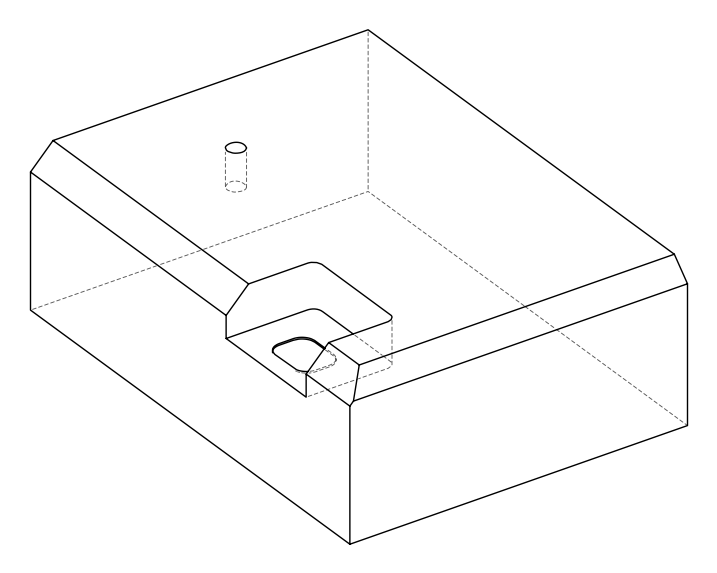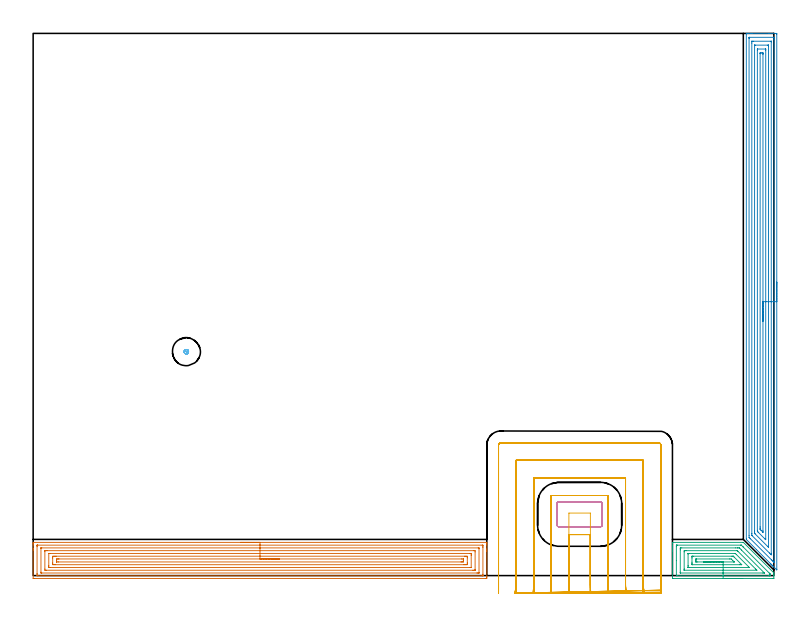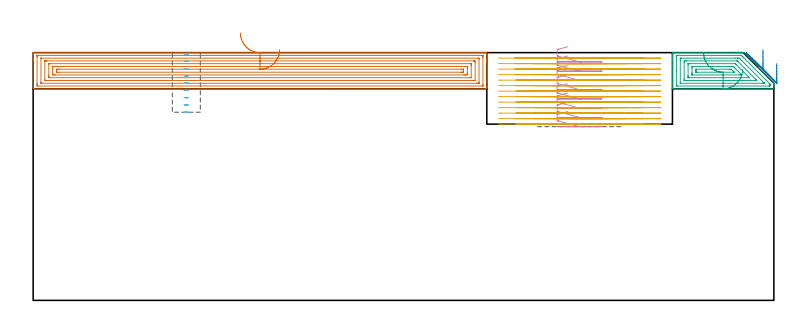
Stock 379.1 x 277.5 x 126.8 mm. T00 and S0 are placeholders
(PLAN: 6 operations, 2 tool changes, 63.8 min)
(1 AREA_MILL | FG_CHAMFER_SURFACE | UGT0205_001 | 13.3 min | 41054 mm3)
(2 AREA_MILL_1 | FG_CHAMFER_SURFACE_1 | UGT0205_001 | 13.08 min | 33714 mm3)
(3 AREA_MILL_2 | FG_CHAMFER_SURFACE_2 | UGT0205_001 | 2.84 min | 8634 mm3)
(4 MILL_RECTANGULAR_POCKET | POCKET_RECTANGULAR_STRAIGHT | UGT0201_104 | Follow Part, ap 5, ae 75% | 2.11 min | 49511 mm3)
(5 MILL_SLOT | SLOT_PARTIAL_RECTANGULAR | NXT0201_011 | Follow Part, ap 3, ae 75% | 32.08 min | 206057 mm3)
(6 MILL_BLIND_HOLE_FROM_SOLID_MATERIAL | STEP1POCKET | NXT0201_011 | Spiral | 0.4 min | 4883 mm3)
(TOOL UGT0205_001 | Chamfer Mill 20 x 3 x 45 deg. | D20 FL50 Z2)
(TOOL UGT0201_104 | End Mill 20 mm | D20 FL22 Z2)
(TOOL NXT0201_011 | ENDMILL 12mm [2P460-1200-NA 1630] | D12 FL38 Z6)
(OP 1 AREA_MILL)
G17 G21 G94 G90
T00 M6
G54
G17 G0 G90 X106.1 Y17. S1061 M3
G43 Z136.8 H0
G94 G1 X106.138 Z135.928 F250.
X106.252 Z135.063
X106.441 Z134.212
X106.703 Z133.38
X107.037 Z132.574
X107.44 Z131.8
X107.908 Z131.064
X108.44 Z130.372
X109.029 Z129.729
X109.672 Z129.139
X110.364 Z128.608
X111.1 Z128.14
X111.874 Z127.737
X112.68 Z127.403
X113.512 Z127.141
X114.364 Z126.952
X115.228 Z126.838
X116.1 Z126.8
X232.048
X232.19 Y16.994 Z126.793
X232.2 Y16.699 Z126.498
Y16.277 Z126.076
Y15.677 Z125.472
Y13.615 Z123.413
Y13.035 Z122.829
Y12.444 Z122.24
Y-0.468 Z109.329
X232.195 Y-1.058 Z108.739
X232.19 Y-1.491 Z108.306
X232.045 Y-1.495 Z108.303
X231.602 Y-1.5 Z108.3
X0.598
X0.149 Y-1.495 Z108.303
X0.01 Y-1.492 Z108.306
X0. Y-1.348 Z108.449
Y13.035 Z122.829
Y13.615 Z123.413
Y13.915 Z123.712
Y15.677 Z125.472
Y16.277 Z126.076
Y16.558 Z126.357
Y16.7 Z126.499
X0.01 Y16.994 Z126.793
X0.152 Y17. Z126.8
X116.1
Y15.586 Z125.386
X229.818 Y15.585 Z125.385
X229.912 Y15.584 Z125.384
X230.174 Y15.579 Z125.379
X230.19 Y15.494 Z125.294
X230.197 Y15.304 Z125.104
X230.199 Y14.796 Z124.596
X230.2 Y14.419 Z124.219
X230.199 Y0.704 Z110.504
X230.198 Y0.329 Z110.129
X230.19 Y-0.049 Z109.751
X230.184 Y-0.08 Z109.72
X230.167 Y-0.081 Z109.719
X230.118 Y-0.084 Z109.716
X230.018 Y-0.085 Z109.715
X229.818 Y-0.086 Z109.714
X2.382 Y-0.085 Z109.715
X2.288 Y-0.084 Z109.716
X2.026 Y-0.079 Z109.721
X2.01 Y0.006 Z109.806
X2.003 Y0.196 Z109.996
X2.001 Y0.704 Z110.504
X2. Y1.081 Z110.881
X2.001 Y14.796 Z124.596
X2.002 Y15.171 Z124.971
X2.01 Y15.549 Z125.349
X2.016 Y15.58 Z125.38
X2.033 Y15.581 Z125.381
X2.082 Y15.584 Z125.384
X2.182 Y15.585 Z125.385
X2.382 Y15.586 Z125.386
X116.1
Y14.172 Z123.972
X227.776 Y14.171 Z123.971
X228.035 Y14.17 Z123.97
X228.121 Y14.168 Z123.968
X228.181 Y14.165 Z123.965
X228.19 Y14.078 Z123.878
X228.196 Y13.915 Z123.715
X228.2 Y13.753 Z123.553
Y1.584 Z111.384
X228.199 Y1.423 Z111.223
X228.193 Y1.367 Z111.167
X228.187 Y1.335 Z111.135
X228.163 Y1.333 Z111.133
X228.035 Y1.331 Z111.131
X227.402 Y1.329 Z111.129
X227.143 Y1.328 Z111.128
X4.424 Y1.329 Z111.129
X4.165 Y1.33 Z111.13
X4.079 Y1.332 Z111.132
X4.019 Y1.335 Z111.135
X4.01 Y1.421 Z111.221
X4.004 Y1.584 Z111.384
X4. Y1.747 Z111.547
Y13.915 Z123.715
X4.001 Y14.077 Z123.877
X4.007 Y14.133 Z123.933
X4.013 Y14.165 Z123.965
X4.037 Y14.167 Z123.967
X4.165 Y14.17 Z123.97
X4.424 Y14.171 Z123.971
X116.1 Y14.172 Z123.972
Y12.757 Z122.557
X225.359
X225.641 Y12.756 Z122.556
X226.085 Y12.752 Z122.552
X226.184 Y12.75 Z122.55
X226.2 Y12.154 Z121.954
X226.199 Y2.931 Z112.731
X226.197 Y2.827 Z112.627
X226.194 Y2.775 Z112.575
X226.191 Y2.754 Z112.554
X226.171 Y2.75 Z112.55
X225.966 Y2.746 Z112.546
X225.359 Y2.743 Z112.543
X225.078
X6.841
X6.559 Y2.744 Z112.544
X6.115 Y2.748 Z112.548
X6.016 Y2.749 Z112.549
X6. Y3.346 Z113.146
X6.001 Y12.569 Z122.369
X6.003 Y12.673 Z122.473
X6.006 Y12.724 Z122.524
X6.009 Y12.746 Z122.546
X6.028 Y12.75 Z122.55
X6.234 Y12.754 Z122.554
X6.841 Y12.757 Z122.557
X7.122
X116.1
Y11.343 Z121.143
X223.646
X223.788 Y11.341 Z121.141
X224.071 Y11.336 Z121.136
X224.191 Y11.33 Z121.13
X224.194 Y11.314 Z121.114
X224.197 Y11.273 Z121.073
X224.2 Y10.656 Z120.456
Y10.392 Z120.192
Y4.227 Z114.027
X224.198 Y4.188 Z113.988
X224.195 Y4.17 Z113.97
X224.193 Y4.166 Z113.966
X224.141 Y4.163 Z113.963
X223.858 Y4.158 Z113.958
X223.717 Y4.157 Z113.957
X223.646
X8.554
X8.412 Y4.159 Z113.959
X8.129 Y4.164 Z113.964
X8.009 Y4.17 Z113.97
X8.006 Y4.186 Z113.986
X8.003 Y4.227 Z114.027
X8. Y4.844 Z114.644
Y5.108 Z114.908
Y11.273 Z121.073
X8.002 Y11.312 Z121.112
X8.005 Y11.33 Z121.13
X8.007 Y11.334 Z121.134
X8.059 Y11.337 Z121.137
X8.341 Y11.342 Z121.142
X8.483 Y11.343 Z121.143
X8.554
X116.1
Y9.929 Z119.729
X220.899
X221.37 Y9.927 Z119.727
X221.791 Y9.922 Z119.722
X222.19 Y9.908 Z119.708
X222.196 Y9.512 Z119.312
X222.2 Y9.108 Z118.908
Y6.466 Z116.266
X222.197 Y5.988 Z115.788
X222.193 Y5.592 Z115.392
X221.791 Y5.578 Z115.378
X221.32 Y5.573 Z115.373
X220.899 Y5.571 Z115.371
X220.43
X11.301
X10.83 Y5.573 Z115.373
X10.409 Y5.578 Z115.378
X10.007 Y5.591 Z115.391
X10.003 Y5.988 Z115.788
X10. Y6.392 Z116.192
Y9.034 Z118.834
X10.003 Y9.512 Z119.312
X10.007 Y9.908 Z119.708
X10.409 Y9.922 Z119.722
X10.88 Y9.927 Z119.727
X11.301 Y9.929 Z119.729
X11.77
X116.1
Y8.515 Z118.315
X219.233
X220.007 Y8.514 Z118.314
X220.128 Y8.512 Z118.312
X220.177 Y8.508 Z118.308
X220.191 Y8.504 Z118.304
X220.195 Y8.497 Z118.297
X220.198 Y8.485 Z118.285
X220.2 Y8.441 Z118.241
Y7.75 Z117.55
X220.199 Y7.56 Z117.36
X220.197 Y7.37 Z117.17
X220.19 Y6.996 Z116.796
X220.007 Y6.99 Z116.79
X219.888 Y6.987 Z116.787
X219.115 Y6.985 Z116.785
X218.998
X12.967
X12.193 Y6.986 Z116.786
X12.072 Y6.988 Z116.788
X12.023 Y6.992 Z116.792
X12.009 Y6.996 Z116.796
X12.005 Y7.003 Z116.803
X12.002 Y7.015 Z116.815
X12. Y7.059 Z116.859
Y7.75 Z117.55
X12.001 Y7.94 Z117.74
X12.003 Y8.13 Z117.93
X12.01 Y8.504 Z118.304
X12.193 Y8.51 Z118.31
X12.312 Y8.513 Z118.313
X13.085 Y8.515 Z118.315
X13.202
X116.1
X116.972 Z118.353
X117.836 Z118.467
X118.688 Z118.655
X119.52 Z118.918
X120.326 Z119.252
X121.1 Z119.654
X121.836 Z120.123
X122.528 Z120.654
X123.171 Z121.244
X123.76 Z121.887
X124.292 Z122.579
X124.76 Z123.315
X125.163 Z124.088
X125.497 Z124.894
X125.759 Z125.726
X125.948 Z126.578
X126.062 Z127.443
X126.1 Z128.315
G0 Z136.8
M5
M2
(OP 2 AREA_MILL_1)
G17 G21 G94 G90
T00 M6
G54
G17 G0 G90 X380.6 Y150.2 S1061 M3
G43 Z136.8 H0
Z121.2
G94 G1 Y150.162 Z120.328 F250.
Y150.048 Z119.464
Y149.859 Z118.612
Y149.597 Z117.78
Y149.263 Z116.974
Y148.86 Z116.2
Y148.392 Z115.464
Y147.86 Z114.772
Y147.271 Z114.129
Y146.628 Z113.54
Y145.936 Z113.008
Y145.2 Z112.54
Y144.426 Z112.137
Y143.62 Z111.803
Y142.788 Z111.541
Y141.936 Z111.352
Y141.072 Z111.238
Y140.2 Z111.2
Y3.071
X380.598 Y3.023 Z111.202
X380.592 Y2.909 Z111.206
X380.428 Y3.071 Z111.371
X379.088 Y4.411 Z112.71
X378.925 Y4.572 Z112.869
X378.77 Y4.729 Z113.028
X378.641 Y4.858 Z113.157
X378.488 Y5.01 Z113.307
X378.341 Y5.158 Z113.457
X378.194 Y5.305 Z113.603
X378.05 Y5.448 Z113.745
X377.912 Y5.587 Z113.885
X377.748 Y5.751 Z114.05
X377.613 Y5.885 Z114.183
X377.483 Y6.015 Z114.314
X370.175 Y13.325 Z121.624
X365.146 Y18.354 Z126.653
X365.005 Y18.494 Z126.791
X365. Y18.705 Z126.8
Y277.329
X365.002 Y277.49 Z126.788
X365.136 Y277.497 Z126.656
X365.278 Y277.5 Z126.522
X365.566 Z126.234
X366.237 Z125.558
X367.448 Z124.349
X367.987 Z123.807
X376.603 Z115.194
X380.238 Z111.559
X380.511 Y277.497 Z111.286
X380.592 Y277.49 Z111.206
X380.599 Y277.407 Z111.199
X380.6 Y276.882 Z111.2
Y140.2
X379.186 Z112.614
X379.185 Y7.273 Z112.615
X379.184 Y7.091 Z112.616
X379.181 Y6.877 Z112.619
X379.179 Y6.787 Z112.621
X379.127 Y6.835 Z112.673
X378.861 Y7.091 Z112.939
X378.488 Y7.462 Z113.312
X377.965 Y7.985 Z113.835
X367.112 Y18.838 Z124.688
X366.737 Y19.216 Z125.063
X366.547 Y19.41 Z125.253
X366.453 Y19.509 Z125.347
X366.421 Y19.555 Z125.379
X366.414 Y20.492 Z125.386
X366.415 Y274.914 Z125.385
X366.416 Y275.095 Z125.384
X366.42 Y275.451 Z125.38
X366.421 Y275.487 Z125.379
X366.478 Y275.491 Z125.322
X366.584 Y275.496 Z125.216
X366.716 Y275.499 Z125.084
X378.968 Z112.832
X379.129 Y275.493 Z112.671
X379.16 Y275.49 Z112.64
X379.179 Y275.482 Z112.621
X379.18 Y275.446 Z112.62
X379.184 Y275.278 Z112.616
X379.185 Y275.095 Z112.615
X379.186 Y274.383 Z112.614
Y140.2
X377.772 Z114.028
X377.771 Y11.397 Z114.029
X377.767 Y10.665 Z114.033
X377.766 Y10.657 Z114.034
X377.743 Y10.665 Z114.057
X377.613 Y10.79 Z114.187
X376.841 Y11.558 Z114.959
X367.987 Y20.414 Z123.813
X367.911 Y20.492 Z123.889
X367.835 Y20.578 Z123.965
X367.833 Y20.649 Z123.967
X367.829 Y21.385 Z123.971
Y21.547
Y272.577
X367.831 Y273.309 Z123.969
X367.833 Y273.466 Z123.967
X367.835 Y273.486 Z123.965
X367.848 Y273.49 Z123.952
X367.894 Y273.495 Z123.906
X367.987 Y273.498 Z123.813
X368.675 Y273.5 Z123.125
X377.675 Y273.499 Z114.125
X377.725 Y273.495 Z114.075
X377.757 Y273.49 Z114.043
X377.765 Y273.485 Z114.035
X377.766 Y273.47 Z114.034
X377.77 Y273.309 Z114.03
X377.771 Y273.147 Z114.029
X377.772 Y140.2 Z114.028
X376.357 Z115.443
Y14.627
X376.356 Y14.554 Z115.444
X376.354 Y14.512 Z115.446
X376.353 Y14.511 Z115.447
X376.341 Y14.519 Z115.459
X376.268 Y14.587 Z115.532
X376.003 Y14.847 Z115.797
X375.863 Y14.986 Z115.937
X369.464 Y21.385 Z122.336
X369.371 Y21.48 Z122.429
X369.296 Y21.559 Z122.504
X369.25 Y21.611 Z122.55
X369.248 Y21.638 Z122.552
X369.244 Y21.888 Z122.556
X369.243 Y22.278 Z122.557
Y22.783
Y271.302
X369.245 Y271.436 Z122.555
X369.248 Y271.478 Z122.552
X369.25 Y271.49 Z122.55
X369.258 Y271.493 Z122.542
X369.311 Y271.496 Z122.489
X369.737 Y271.5 Z122.063
X375.884 Z115.916
X376.285 Y271.495 Z115.515
X376.334 Y271.491 Z115.466
X376.351 Y271.488 Z115.449
X376.353 Y271.473 Z115.447
X376.356 Y271.415 Z115.444
X376.357 Y271.36 Z115.443
Y271.017
Y140.2
X374.943 Z116.857
X374.942 Y18.751 Z116.858
Y18.705
X374.93 Y18.38 Z116.87
X374.828 Y18.478 Z116.972
X374.594 Y18.705 Z117.206
X371.02 Y22.278 Z120.78
X370.861 Y22.441 Z120.939
X370.734 Y22.576 Z121.066
X370.664 Y22.654 Z121.136
X370.657 Y23.172 Z121.143
Y268.842
X370.66 Y269.266 Z121.14
X370.664 Y269.476 Z121.136
X370.667 Y269.49 Z121.133
X370.694 Y269.494 Z121.106
X370.751 Y269.498 Z121.049
X370.843 Y269.5 Z120.957
X374.838 Y269.499 Z116.962
X374.888 Y269.497 Z116.912
X374.924 Y269.492 Z116.876
X374.936 Y269.487 Z116.864
X374.938 Y269.47 Z116.862
X374.941 Y269.276 Z116.859
X374.943 Y268.887 Z116.857
Y140.2
X373.529 Z118.271
X373.528 Y22.875 Z118.272
X373.523 Y22.278 Z118.277
X373.522 Y22.242 Z118.278
X373.519 Y22.24 Z118.281
X373.473 Y22.278 Z118.327
X373.238 Y22.511 Z118.562
X372.576 Y23.172 Z119.224
X372.362 Y23.386 Z119.438
X372.197 Y23.556 Z119.603
X372.115 Y23.644 Z119.685
X372.078 Y23.687 Z119.722
X372.076 Y23.768 Z119.724
X372.073 Y24.065 Z119.727
X372.071 Y24.362 Z119.729
Y24.958
X372.072 Y267.055 Z119.728
X372.073 Y267.351 Z119.727
X372.076 Y267.451 Z119.724
X372.078 Y267.481 Z119.722
X372.092 Y267.49 Z119.708
X372.145 Y267.493 Z119.655
X372.362 Y267.497 Z119.438
X372.802 Y267.5 Z118.998
X373.238 Y267.498 Z118.562
X373.383 Y267.495 Z118.417
X373.498 Y267.49 Z118.302
X373.522 Y267.482 Z118.278
X373.524 Y267.437 Z118.276
X373.526 Y267.353 Z118.274
X373.528 Y267.055 Z118.272
X373.529 Y266.758 Z118.271
Y140.2
Y139.328 Z118.309
Y138.464 Z118.423
Y137.612 Z118.612
Y136.78 Z118.874
Y135.974 Z119.208
Y135.2 Z119.611
Y134.464 Z120.08
Y133.772 Z120.611
Y133.129 Z121.2
Y132.54 Z121.843
Y132.008 Z122.535
Y131.54 Z123.271
Y131.137 Z124.045
Y130.803 Z124.851
Y130.541 Z125.683
Y130.352 Z126.535
Y130.238 Z127.4
Y130.2 Z128.271
G0 Z136.8
M5
M2
(OP 3 AREA_MILL_2)
G17 G21 G94 G90
T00 M6
G54
G17 G0 G90 X363.15 Y-1.5 S1061 M3
G43 Z136.8 H0
Z118.3
G94 G1 X363.112 Z117.428 F250.
X362.998 Z116.563
X362.809 Z115.712
X362.547 Z114.88
X362.213 Z114.074
X361.81 Z113.3
X361.342 Z112.564
X360.81 Z111.872
X360.221 Z111.229
X359.578 Z110.639
X358.886 Z110.108
X358.15 Z109.64
X357.376 Z109.237
X356.57 Z108.903
X355.738 Z108.641
X354.886 Z108.452
X354.022 Z108.338
X353.15 Z108.3
X327.776
X327.327 Y-1.495 Z108.303
X327.21 Y-1.491 Z108.305
X327.2 Y-1.369 Z108.428
Y12.465 Z122.26
Y13.035 Z122.829
Y13.657 Z123.455
Y13.915 Z123.712
Y14.538 Z124.335
Y14.796 Z124.592
Y15.313 Z125.112
X327.201 Y16.742 Z126.541
X327.21 Y16.994 Z126.793
X327.331 Y17. Z126.8
X363.389
X363.503 Y16.998 Z126.796
X379.024 Y1.476 Z111.275
X379.09 Y1.4 Z111.195
X379.1 Y1.326 Z111.125
Y0.886 Z110.685
Y0.339 Z110.138
Y-0.177 Z109.618
Y-1.316 Z108.481
X379.098 Y-1.492 Z108.306
X378.969 Y-1.496 Z108.304
X378.746 Y-1.5 Z108.3
X353.15
Y-0.086 Z109.714
X329.556 Y-0.085 Z109.715
X329.463 Y-0.084 Z109.716
X329.212 Y-0.079 Z109.721
X329.207 Y0.001 Z109.801
X329.201 Y0.174 Z109.974
X329.2 Y7.662 Z117.462
Y14.796 Z124.596
X329.202 Y15.147 Z124.947
X329.21 Y15.501 Z125.301
X329.217 Y15.579 Z125.379
X329.258 Y15.582 Z125.382
X329.357 Y15.584 Z125.384
X329.556 Y15.586 Z125.386
X329.649
X362.099 Y15.585 Z125.385
X362.299 Y15.584 Z125.384
X362.398 Y15.581 Z125.381
X362.444 Y15.579 Z125.379
X362.498 Y15.542 Z125.342
X363.253 Y14.796 Z124.596
X363.389 Y14.662 Z124.462
X376.744 Y1.306 Z111.106
X377.041 Y1.001 Z110.801
X377.075 Y0.963 Z110.763
X377.09 Y0.914 Z110.714
X377.095 Y0.821 Z110.621
X377.098 Y0.704 Z110.504
Y0.353 Z110.153
X377.09 Y-0.001 Z109.799
X377.083 Y-0.079 Z109.721
X377.042 Y-0.082 Z109.718
X376.943 Y-0.084 Z109.716
X376.744 Y-0.086 Z109.714
X376.651
X353.15
Y1.328 Z111.128
X331.337 Y1.329 Z111.129
X331.251 Y1.33 Z111.13
X331.221 Y1.332 Z111.132
X331.211 Y1.334 Z111.134
X331.208 Y1.359 Z111.159
X331.203 Y1.449 Z111.249
X331.201 Y1.584 Z111.384
X331.2 Y1.72 Z111.52
Y13.17 Z122.97
X331.203 Y13.915 Z123.715
X331.205 Y14.046 Z123.846
X331.217 Y14.164 Z123.964
X331.337 Y14.166 Z123.966
X331.969 Y14.171 Z123.971
X359.569
X360.459
X360.718
X361.354 Y14.167 Z123.967
X361.409 Y14.165 Z123.965
X361.521 Y14.068 Z123.868
X361.608 Y13.991 Z123.791
X361.685 Y13.915 Z123.715
X362.498 Y13.103 Z122.903
X374.073 Y1.527 Z111.327
X374.205 Y1.384 Z111.184
X374.248 Y1.334 Z111.134
X374.228 Y1.332 Z111.132
X374.195 Y1.33 Z111.13
X374.073 Y1.329 Z111.129
X373.441 Y1.328 Z111.128
X353.15
Y2.743 Z112.543
X333.296
X333.253 Y2.744 Z112.544
X333.223 Y2.747 Z112.547
X333.212 Y2.749 Z112.549
X333.21 Y2.762 Z112.562
X333.204 Y2.929 Z112.729
X333.2 Y3.264 Z113.064
Y3.346 Z113.146
X333.201 Y12.154 Z121.954
X333.206 Y12.553 Z122.353
X333.21 Y12.747 Z122.547
X333.405 Y12.751 Z122.551
X334.008 Y12.756 Z122.556
X334.289 Y12.757 Z122.557
X360.26
X360.336 Y12.755 Z122.555
X360.373 Y12.753 Z122.553
X360.388 Y12.751 Z122.551
X360.425 Y12.716 Z122.516
X360.718 Y12.432 Z122.232
X369.805 Y3.346 Z113.146
X369.984 Y3.164 Z112.964
X370.328 Y2.812 Z112.612
X370.385 Y2.748 Z112.548
X370.371 Y2.746 Z112.546
X370.318 Y2.744 Z112.544
X370.23 Y2.743 Z112.543
X353.15
Y4.157 Z113.957
X335.718
X335.576 Y4.158 Z113.958
X335.293 Y4.162 Z113.962
X335.217 Y4.164 Z113.964
X335.209 Y4.17 Z113.97
X335.205 Y4.188 Z113.988
X335.203 Y4.227 Z114.027
X335.2 Y4.809 Z114.609
Y5.108 Z114.908
Y10.974 Z120.774
X335.203 Y11.273 Z121.073
X335.206 Y11.309 Z121.109
X335.209 Y11.324 Z121.124
X335.227 Y11.336 Z121.136
X335.718 Y11.343 Z121.143
X358.937
X359.008 Y11.341 Z121.141
X359.149 Y11.337 Z121.137
X359.363 Y11.327 Z121.127
X359.421 Y11.273 Z121.073
X359.827 Y10.873 Z120.673
X366.06 Y4.641 Z114.441
X366.467 Y4.227 Z114.027
X366.516 Y4.174 Z113.974
X366.342 Y4.164 Z113.964
X366.201 Y4.159 Z113.959
X366.13 Y4.157 Z113.957
X353.15
Y5.571 Z115.371
X337.429 Y5.572 Z115.372
X337.316 Y5.574 Z115.374
X337.243 Y5.578 Z115.378
X337.21 Y5.581 Z115.381
X337.208 Y5.623 Z115.423
X337.203 Y5.988 Z115.788
X337.2 Y6.353 Z116.153
Y6.869 Z116.669
Y8.996 Z118.796
X337.202 Y9.512 Z119.312
X337.205 Y9.872 Z119.672
X337.21 Y9.922 Z119.722
X337.254 Y9.924 Z119.724
X337.358 Y9.927 Z119.727
X337.569 Y9.928 Z119.728
X338.038 Y9.929 Z119.729
X357.625
X358.047 Y9.927 Z119.727
X358.187 Y9.925 Z119.725
X358.298 Y9.922 Z119.722
X358.325 Y9.916 Z119.716
X358.348 Y9.897 Z119.697
X358.393 Y9.855 Z119.655
X358.741 Y9.512 Z119.312
X358.937 Y9.315 Z119.115
X362.498 Y5.752 Z115.552
X362.616 Y5.628 Z115.428
X362.663 Y5.577 Z115.377
X362.644 Y5.576 Z115.376
X362.498 Y5.574 Z115.374
X362.03 Y5.571 Z115.371
X361.608
X353.15
Y6.985 Z116.785
X340.123 Y6.986 Z116.786
X339.35 Y6.99 Z116.79
X339.225 Y6.992 Z116.792
X339.209 Y7.003 Z116.803
X339.203 Y7.014 Z116.814
X339.2 Y7.75 Z117.55
Y7.898 Z117.698
X339.202 Y8.047 Z117.847
X339.209 Y8.343 Z118.143
X339.215 Y8.508 Z118.308
X339.254 Y8.51 Z118.31
X339.35 Y8.513 Z118.313
X339.468 Y8.514 Z118.314
X356.384
X357.156 Y8.509 Z118.309
X357.281 Y8.508 Z118.308
X358.053 Y7.75 Z117.55
X358.633 Y7.17 Z116.97
X358.794 Y6.988 Z116.788
X358.771 Y6.986 Z116.786
X358.723
X358.627 Y6.985 Z116.785
X353.15
X352.278 Z116.823
X351.414 Z116.937
X350.562 Z117.126
X349.73 Z117.388
X348.924 Z117.722
X348.15 Z118.125
X347.414 Z118.594
X346.722 Z119.125
X346.079 Z119.714
X345.49 Z120.357
X344.958 Z121.049
X344.49 Z121.785
X344.087 Z122.559
X343.753 Z123.365
X343.491 Z124.197
X343.302 Z125.049
X343.188 Z125.914
X343.15 Z126.785
G0 Z136.8
M5
M2
(OP 4 MILL_RECTANGULAR_POCKET)
G17 G21 G94 G90
T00 M6
G54
G17 G0 G90 X273.555 Y37.7 S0 M3
G43 Z136.8 H0
Z129.8
G94 G1 X269. Z128.579 F250.
X268.91 Z128.555
X268.701 Y37.647 Z128.497
X268.512 Y37.541 Z128.439
X268.359 Y37.388 Z128.381
X268.253 Y37.199 Z128.324
X268.2 Y36.99 Z128.266
Y25.71 Z125.243
X268.253 Y25.501 Z125.185
X268.359 Y25.312 Z125.127
X268.512 Y25.159 Z125.069
X268.701 Y25.053 Z125.011
X268.91 Y25. Z124.953
X269. Z124.929
X279.7 Z122.062
X290.4 F500.
G3 X291.2 Y25.8 R0.8
G1 Y36.9
G3 X290.4 Y37.7 R0.8
G1 X269.
G3 X268.2 Y36.9 R0.8
G1 Y25.8
G3 X269. Y25. R0.8
G1 X279.7
X280.7
G0 X273.555 Y37.7 Z125.062
G1 X269. Z123.842 F250.
X268.91 Z123.818
X268.701 Y37.647 Z123.76
X268.512 Y37.541 Z123.702
X268.359 Y37.388 Z123.644
X268.253 Y37.199 Z123.586
X268.2 Y36.99 Z123.528
Y25.71 Z120.506
X268.253 Y25.501 Z120.448
X268.359 Y25.312 Z120.39
X268.512 Y25.159 Z120.332
X268.701 Y25.053 Z120.274
X268.91 Y25. Z120.216
X269. Z120.192
X279.7 Z117.325
X290.4 F500.
G3 X291.2 Y25.8 R0.8
G1 Y36.9
G3 X290.4 Y37.7 R0.8
G1 X269.
G3 X268.2 Y36.9 R0.8
G1 Y25.8
G3 X269. Y25. R0.8
G1 X279.7
X280.7
G0 X273.555 Y37.7 Z120.325
G1 X269. Z119.104 F250.
X268.91 Z119.08
X268.701 Y37.647 Z119.022
X268.512 Y37.541 Z118.964
X268.359 Y37.388 Z118.907
X268.253 Y37.199 Z118.849
X268.2 Y36.99 Z118.791
Y25.71 Z115.768
X268.253 Y25.501 Z115.71
X268.359 Y25.312 Z115.652
X268.512 Y25.159 Z115.594
X268.701 Y25.053 Z115.536
X268.91 Y25. Z115.479
X269. Z115.454
X279.7 Z112.587
X290.4 F500.
G3 X291.2 Y25.8 R0.8
G1 Y36.9
G3 X290.4 Y37.7 R0.8
G1 X269.
G3 X268.2 Y36.9 R0.8
G1 Y25.8
G3 X269. Y25. R0.8
G1 X279.7
X280.7
G0 X273.555 Y37.7 Z115.587
G1 X269. Z114.367 F250.
X268.91 Z114.343
X268.701 Y37.647 Z114.285
X268.512 Y37.541 Z114.227
X268.359 Y37.388 Z114.169
X268.253 Y37.199 Z114.111
X268.2 Y36.99 Z114.053
Y25.71 Z111.031
X268.253 Y25.501 Z110.973
X268.359 Y25.312 Z110.915
X268.512 Y25.159 Z110.857
X268.701 Y25.053 Z110.799
X268.91 Y25. Z110.741
X269. Z110.717
X279.7 Z107.85
X290.4 F500.
G3 X291.2 Y25.8 R0.8
G1 Y36.9
G3 X290.4 Y37.7 R0.8
G1 X269.
G3 X268.2 Y36.9 R0.8
G1 Y25.8
G3 X269. Y25. R0.8
G1 X279.7
X280.7
G0 X273.555 Y37.7 Z110.85
G1 X269. Z109.629 F250.
X268.91 Z109.605
X268.701 Y37.647 Z109.547
X268.512 Y37.541 Z109.49
X268.359 Y37.388 Z109.432
X268.253 Y37.199 Z109.374
X268.2 Y36.99 Z109.316
Y25.71 Z106.293
X268.253 Y25.501 Z106.235
X268.359 Y25.312 Z106.177
X268.512 Y25.159 Z106.119
X268.701 Y25.053 Z106.061
X268.91 Y25. Z106.004
X269. Z105.98
X279.7 Z103.112
X290.4 F500.
G3 X291.2 Y25.8 R0.8
G1 Y36.9
G3 X290.4 Y37.7 R0.8
G1 X269.
G3 X268.2 Y36.9 R0.8
G1 Y25.8
G3 X269. Y25. R0.8
G1 X279.7
X280.7
G0 X273.555 Y37.7 Z106.112
G1 X269. Z104.892 F250.
X268.91 Z104.868
X268.701 Y37.647 Z104.81
X268.512 Y37.541 Z104.752
X268.359 Y37.388 Z104.694
X268.253 Y37.199 Z104.636
X268.2 Y36.99 Z104.578
Y25.71 Z101.556
X268.253 Y25.501 Z101.498
X268.359 Y25.312 Z101.44
X268.512 Y25.159 Z101.382
X268.701 Y25.053 Z101.324
X268.91 Y25. Z101.266
X269. Z101.242
X279.7 Z98.375
X290.4 F500.
G3 X291.2 Y25.8 R0.8
G1 Y36.9
G3 X290.4 Y37.7 R0.8
G1 X269.
G3 X268.2 Y36.9 R0.8
G1 Y25.8
G3 X269. Y25. R0.8
G1 X279.7
X280.7
G0 X273.555 Y37.7 Z101.375
G1 X269. Z100.154 F250.
X268.91 Z100.13
X268.701 Y37.647 Z100.072
X268.512 Y37.541 Z100.015
X268.359 Y37.388 Z99.957
X268.253 Y37.199 Z99.899
X268.2 Y36.99 Z99.841
Y25.71 Z96.818
X268.253 Y25.501 Z96.76
X268.359 Y25.312 Z96.702
X268.512 Y25.159 Z96.644
X268.701 Y25.053 Z96.587
X268.91 Y25. Z96.529
X269. Z96.505
X279.7 Z93.637
X290.4 F500.
G3 X291.2 Y25.8 R0.8
G1 Y36.9
G3 X290.4 Y37.7 R0.8
G1 X269.
G3 X268.2 Y36.9 R0.8
G1 Y25.8
G3 X269. Y25. R0.8
G1 X279.7
X280.7
G0 X273.555 Y37.7 Z96.637
G1 X269. Z95.417 F250.
X268.91 Z95.393
X268.701 Y37.647 Z95.335
X268.512 Y37.541 Z95.277
X268.359 Y37.388 Z95.219
X268.253 Y37.199 Z95.161
X268.2 Y36.99 Z95.103
Y25.71 Z92.081
X268.253 Y25.501 Z92.023
X268.359 Y25.312 Z91.965
X268.512 Y25.159 Z91.907
X268.701 Y25.053 Z91.849
X268.91 Y25. Z91.791
X269. Z91.767
X279.7 Z88.9
X290.4 F500.
G3 X291.2 Y25.8 R0.8
G1 Y36.9
G3 X290.4 Y37.7 R0.8
G1 X269.
G3 X268.2 Y36.9 R0.8
G1 Y25.8
G3 X269. Y25. R0.8
G1 X279.7
X280.7
G0 Z136.8
M5
M2
(OP 5 MILL_SLOT)
G17 G21 G94 G90
T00 M6
G54
G17 G0 G90 X285.36 Y-8.997 S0 M3
G43 Z136.8 H1
Z123.985
G94 G1 X285.232 Y-6. F250.
G2 X285.2 Y-4.472 R36. F500.
G1 Y32.
X274.2
Y-4.472
G2 X274.168 Y-6. R36.
G1 X274.04 Y-8.997 F250.
X294.413 Y-8.995
X294.243 Y-6.
G2 X294.2 Y-4.472 R27. F500.
G1 Y41.
X265.2
Y-4.472
G2 X265.157 Y-6. R27.
G1 X264.987 Y-8.995 F250.
X303.52 Y-8.989
X303.265 Y-6.
G2 X303.2 Y-4.472 R18. F500.
G1 Y50.
X256.2
Y-4.472
G2 X256.135 Y-6. R18.
G1 X255.88 Y-8.989 F250.
X312.84 Y-8.956
X312.331 Y-6.
G2 X312.2 Y-4.472 R9. F500.
G1 Y59.
X247.2
Y-4.472
G2 X247.069 Y-6. R9.
G1 X246.56 Y-8.956 F250.
X321.2 Y-7.472
Y-4.472
Y66.8 F500.
G3 X320. Y68. R1.2
G1 X239.4
G3 X238.2 Y66.8 R1.2
G1 Y-4.472
Y-7.472 F250.
G0 X285.36 Y-8.997 Z121.169
G1 X285.232 Y-6.
G2 X285.2 Y-4.472 R36. F500.
G1 Y21.
X274.2
Y-4.472
G2 X274.168 Y-6. R36.
G1 X274.04 Y-8.997 F250.
X294.413 Y-8.995
X294.243 Y-6.
G2 X294.2 Y-4.472 R27. F500.
G1 Y22.861
Y25.861 F250.
Y36.838 F500.
Y39.838 F250.
Y41.
X292.92
X289.92
X269.493 F500.
X266.493 F250.
X265.2
Y39.835
Y36.835
Y25.864 F500.
Y22.864 F250.
Y-4.472 F500.
G2 X265.157 Y-6. R27.
G1 X264.987 Y-8.995 F250.
X303.52 Y-8.989
X303.265 Y-6.
G2 X303.2 Y-4.472 R18. F500.
G1 Y50.
X256.2
Y-4.472
G2 X256.135 Y-6. R18.
G1 X255.88 Y-8.989 F250.
X312.84 Y-8.956
X312.331 Y-6.
G2 X312.2 Y-4.472 R9. F500.
G1 Y59.
X247.2
Y-4.472
G2 X247.069 Y-6. R9.
G1 X246.56 Y-8.956 F250.
X321.2 Y-7.472
Y-4.472
Y66.8 F500.
G3 X320. Y68. R1.2
G1 X239.4
G3 X238.2 Y66.8 R1.2
G1 Y-4.472
Y-7.472 F250.
G0 X285.36 Y-8.997 Z118.354
G1 X285.232 Y-6.
G2 X285.2 Y-4.472 R36. F500.
G1 Y21.
X274.2
Y-4.472
G2 X274.168 Y-6. R36.
G1 X274.04 Y-8.997 F250.
X294.413 Y-8.995
X294.243 Y-6.
G2 X294.2 Y-4.472 R27. F500.
G1 Y22.861
Y25.861 F250.
Y36.838 F500.
Y39.838 F250.
Y41.
X292.92
X289.92
X269.487 F500.
X266.487 F250.
X265.2
Y39.835
Y36.835
Y25.864 F500.
Y22.864 F250.
Y-4.472 F500.
G2 X265.157 Y-6. R27.
G1 X264.987 Y-8.995 F250.
X303.52 Y-8.989
X303.265 Y-6.
G2 X303.2 Y-4.472 R18. F500.
G1 Y50.
X256.2
Y-4.472
G2 X256.135 Y-6. R18.
G1 X255.88 Y-8.989 F250.
X312.84 Y-8.956
X312.331 Y-6.
G2 X312.2 Y-4.472 R9. F500.
G1 Y59.
X247.2
Y-4.472
G2 X247.069 Y-6. R9.
G1 X246.56 Y-8.956 F250.
X321.2 Y-7.472
Y-4.472
Y66.8 F500.
G3 X320. Y68. R1.2
G1 X239.4
G3 X238.2 Y66.8 R1.2
G1 Y-4.472
Y-7.472 F250.
G0 X285.255 Y-9. Z115.538
G1 X285.205 Y-6.
G2 X285.2 Y-5.398 R36. F500.
G1 Y21.
X274.2
Y-5.397
G2 X274.195 Y-6. R36.
G1 X274.145 Y-9. F250.
X294.274 Y-8.999
X294.207 Y-6.
G2 X294.2 Y-5.398 R27. F500.
G1 Y22.861
Y25.861 F250.
Y36.838 F500.
Y39.838 F250.
Y41.
X292.92
X289.92
X269.487 F500.
X266.487 F250.
X265.2
Y39.835
Y36.835
Y25.864 F500.
Y22.864 F250.
Y-5.397 F500.
G2 X265.193 Y-6. R27.
G1 X265.126 Y-8.999 F250.
X303.31 Y-8.998
X303.21 Y-6.
G2 X303.2 Y-5.398 R18. F500.
G1 Y50.
X256.2
Y-5.397
G2 X256.19 Y-6. R18.
G1 X256.089 Y-8.998 F250.
X312.421 Y-8.993
X312.22 Y-6.
G2 X312.2 Y-5.398 R9. F500.
G1 Y59.
X247.2
Y-5.397
G2 X247.18 Y-6. R9.
G1 X246.979 Y-8.993 F250.
X321.2 Y-8.398
Y-5.398
Y66.8 F500.
G3 X320. Y68. R1.2
G1 X239.4
G3 X238.2 Y66.8 R1.2
G1 Y-5.397
Y-8.397 F250.
G0 X285.2 Y-9. Z112.723
G1 Y-6.
Y21. F500.
X274.2
Y-6.
Y-9. F250.
X294.2
Y-6.
Y22.861 F500.
Y25.861 F250.
Y36.838 F500.
Y39.838 F250.
Y41.
X292.92
X289.92
X269.487 F500.
X266.487 F250.
X265.2
Y39.835
Y36.835
Y25.864 F500.
Y22.864 F250.
Y-6. F500.
Y-9. F250.
X303.2
Y-6.
Y50. F500.
X256.2
Y-6.
Y-9. F250.
X312.2
Y-6.
Y59. F500.
X247.2
Y-6.
Y-9. F250.
X321.2
Y-6.
Y66.8 F500.
G3 X320. Y68. R1.2
G1 X239.4
G3 X238.2 Y66.8 R1.2
G1 Y-6.
Y-9. F250.
G0 X285.2 Z109.908
G1 Y-6.
Y21. F500.
X274.2
Y-6.
Y-9. F250.
X294.2
Y-6.
Y22.861 F500.
Y25.861 F250.
Y36.838 F500.
Y39.838 F250.
Y41.
X292.92
X289.92
X269.488 F500.
X266.488 F250.
X265.2
Y39.835
Y36.835
Y25.864 F500.
Y22.864 F250.
Y-6. F500.
Y-9. F250.
X303.2
Y-6.
Y50. F500.
X256.2
Y-6.
Y-9. F250.
X312.2
Y-6.
Y59. F500.
X247.2
Y-6.
Y-9. F250.
X321.2
Y-6.
Y66.8 F500.
G3 X320. Y68. R1.2
G1 X239.4
G3 X238.2 Y66.8 R1.2
G1 Y-6.
Y-9. F250.
G0 X285.2 Z107.092
G1 Y-6.
Y21. F500.
X274.2
Y-6.
Y-9. F250.
X294.2
Y-6.
Y22.861 F500.
Y25.861 F250.
Y36.838 F500.
Y39.838 F250.
Y41.
X292.92
X289.92
X269.488 F500.
X266.488 F250.
X265.2
Y39.835
Y36.835
Y25.864 F500.
Y22.864 F250.
Y-6. F500.
Y-9. F250.
X303.2
Y-6.
Y50. F500.
X256.2
Y-6.
Y-9. F250.
X312.2
Y-6.
Y59. F500.
X247.2
Y-6.
Y-9. F250.
X321.2
Y-6.
Y66.8 F500.
G3 X320. Y68. R1.2
G1 X239.4
G3 X238.2 Y66.8 R1.2
G1 Y-6.
Y-9. F250.
G0 X285.2 Z104.277
G1 Y-6.
Y21. F500.
X274.2
Y-6.
Y-9. F250.
X294.2
Y-6.
Y22.861 F500.
Y25.861 F250.
Y36.838 F500.
Y39.838 F250.
Y41.
X292.92
X289.92
X269.487 F500.
X266.487 F250.
X265.2
Y39.835
Y36.835
Y25.864 F500.
Y22.864 F250.
Y-6. F500.
Y-9. F250.
X303.2
Y-6.
Y50. F500.
X256.2
Y-6.
Y-9. F250.
X312.2
Y-6.
Y59. F500.
X247.2
Y-6.
Y-9. F250.
X321.2
Y-6.
Y66.8 F500.
G3 X320. Y68. R1.2
G1 X239.4
G3 X238.2 Y66.8 R1.2
G1 Y-6.
Y-9. F250.
G0 X285.2 Z101.462
G1 Y-6.
Y21. F500.
X274.2
Y-6.
Y-9. F250.
X294.2
Y-6.
Y22.861 F500.
Y25.861 F250.
Y36.838 F500.
Y39.838 F250.
Y41.
X292.92
X289.92
X269.487 F500.
X266.487 F250.
X265.2
Y39.835
Y36.835
Y25.864 F500.
Y22.864 F250.
Y-6. F500.
Y-9. F250.
X303.2
Y-6.
Y50. F500.
X256.2
Y-6.
Y-9. F250.
X312.2
Y-6.
Y59. F500.
X247.2
Y-6.
Y-9. F250.
X321.2
Y-6.
Y66.8 F500.
G3 X320. Y68. R1.2
G1 X239.4
G3 X238.2 Y66.8 R1.2
G1 Y-6.
Y-9. F250.
G0 X285.2 Z98.646
G1 Y-6.
Y21. F500.
X274.2
Y-6.
Y-9. F250.
X294.2
Y-6.
Y22.861 F500.
Y25.861 F250.
Y36.838 F500.
Y39.838 F250.
Y41.
X292.92
X289.92
X269.488 F500.
X266.488 F250.
X265.2
Y39.834
Y36.834
Y25.864 F500.
Y22.864 F250.
Y-6. F500.
Y-9. F250.
X303.2
Y-6.
Y50. F500.
X256.2
Y-6.
Y-9. F250.
X312.2
Y-6.
Y59. F500.
X247.2
Y-6.
Y-9. F250.
X321.2
Y-6.
Y66.8 F500.
G3 X320. Y68. R1.2
G1 X239.4
G3 X238.2 Y66.8 R1.2
G1 Y-6.
Y-9. F250.
G0 X285.2 Z95.831
G1 Y-6.
Y21. F500.
X274.2
Y-6.
Y-9. F250.
X294.2
Y-6.
Y22.861 F500.
Y25.861 F250.
Y36.838 F500.
Y39.838 F250.
Y41.
X292.92
X289.92
X269.488 F500.
X266.488 F250.
X265.2
Y39.829
Y36.829
Y25.864 F500.
Y22.864 F250.
Y-6. F500.
Y-9. F250.
X303.2
Y-6.
Y50. F500.
X256.2
Y-6.
Y-9. F250.
X312.2
Y-6.
Y59. F500.
X247.2
Y-6.
Y-9. F250.
X321.2
Y-6.
Y66.8 F500.
G3 X320. Y68. R1.2
G1 X239.4
G3 X238.2 Y66.8 R1.2
G1 Y-6.
Y-9. F250.
G0 X285.2 Z93.015
G1 Y-6.
Y21. F500.
X274.2
Y-6.
Y-9. F250.
X294.2
Y-6.
Y22.861 F500.
Y25.861 F250.
Y36.838 F500.
Y39.838 F250.
Y41.
X292.92
X289.92
X269.492 F500.
X266.492 F250.
X265.2
Y39.829
Y36.829
Y25.875 F500.
Y22.875 F250.
Y-6. F500.
Y-9. F250.
X303.2
Y-6.
Y50. F500.
X256.2
Y-6.
Y-9. F250.
X312.2
Y-6.
Y59. F500.
X247.2
Y-6.
Y-9. F250.
X321.2
Y-6.
Y66.8 F500.
G3 X320. Y68. R1.2
G1 X239.4
G3 X238.2 Y66.8 R1.2
G1 Y-6.
Y-9. F250.
G0 X285.2 Z90.2
G1 Y-6.
Y21. F500.
X274.2
Y-6.
Y-9. F250.
X294.2
Y-6.
Y22.861 F500.
Y25.861 F250.
Y36.838 F500.
Y39.838 F250.
Y41.
X292.92
X289.92
X269.492 F500.
X266.492 F250.
X265.2
Y39.834
Y36.834
Y25.875 F500.
Y22.875 F250.
Y-6. F500.
Y-9. F250.
X303.2
Y-6.
Y50. F500.
X256.2
Y-6.
Y-9. F250.
X312.2
Y-6.
Y59. F500.
X247.2
Y-6.
Y-9. F250.
X321.2
Y-6.
Y66.8 F500.
G3 X320. Y68. R1.2
G1 X239.4
G3 X238.2 Y66.8 R1.2
G1 Y-6.
Y-9. F250.
G0 Z136.8
M5
M2
(OP 6 MILL_BLIND_HOLE_FROM_SOLID_MATERIAL)
G17 G21 G94 G90
T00 M6
G54
G17 G0 G90 X78.4 Y114.6 S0 M3
G43 Z136.8 H1
Z126.078
G94 G3 X78.975 Y115.175 R0.575 F250.
X78.4 Y115.75 R0.575
X77.25 Y114.6 R1.15
X78.4 Y115.75 R-1.15
X77.825 Y115.175 R0.575
X78.4 Y114.6 R0.575
G0 Z122.356
G3 X78.975 Y115.175 R0.575
X78.4 Y115.75 R0.575
X77.25 Y114.6 R1.15
X78.4 Y115.75 R-1.15
X77.825 Y115.175 R0.575
X78.4 Y114.6 R0.575
G0 Z118.633
G3 X78.975 Y115.175 R0.575
X78.4 Y115.75 R0.575
X77.25 Y114.6 R1.15
X78.4 Y115.75 R-1.15
X77.825 Y115.175 R0.575
X78.4 Y114.6 R0.575
G0 Z114.911
G3 X78.975 Y115.175 R0.575
X78.4 Y115.75 R0.575
X77.25 Y114.6 R1.15
X78.4 Y115.75 R-1.15
X77.825 Y115.175 R0.575
X78.4 Y114.6 R0.575
G0 Z111.189
G3 X78.975 Y115.175 R0.575
X78.4 Y115.75 R0.575
X77.25 Y114.6 R1.15
X78.4 Y115.75 R-1.15
X77.825 Y115.175 R0.575
X78.4 Y114.6 R0.575
G0 Z107.467
G3 X78.975 Y115.175 R0.575
X78.4 Y115.75 R0.575
X77.25 Y114.6 R1.15
X78.4 Y115.75 R-1.15
X77.825 Y115.175 R0.575
X78.4 Y114.6 R0.575
G0 Z103.744
G3 X78.975 Y115.175 R0.575
X78.4 Y115.75 R0.575
X77.25 Y114.6 R1.15
X78.4 Y115.75 R-1.15
X77.825 Y115.175 R0.575
X78.4 Y114.6 R0.575
G0 Z100.022
G3 X78.975 Y115.175 R0.575
X78.4 Y115.75 R0.575
X77.25 Y114.6 R1.15
X78.4 Y115.75 R-1.15
X77.825 Y115.175 R0.575
X78.4 Y114.6 R0.575
G0 Z96.3
G3 X78.975 Y115.175 R0.575
X78.4 Y115.75 R0.575
X77.25 Y114.6 R1.15
X78.4 Y115.75 R-1.15
X77.825 Y115.175 R0.575
X78.4 Y114.6 R0.575
G0 Z136.8
M5
M2
